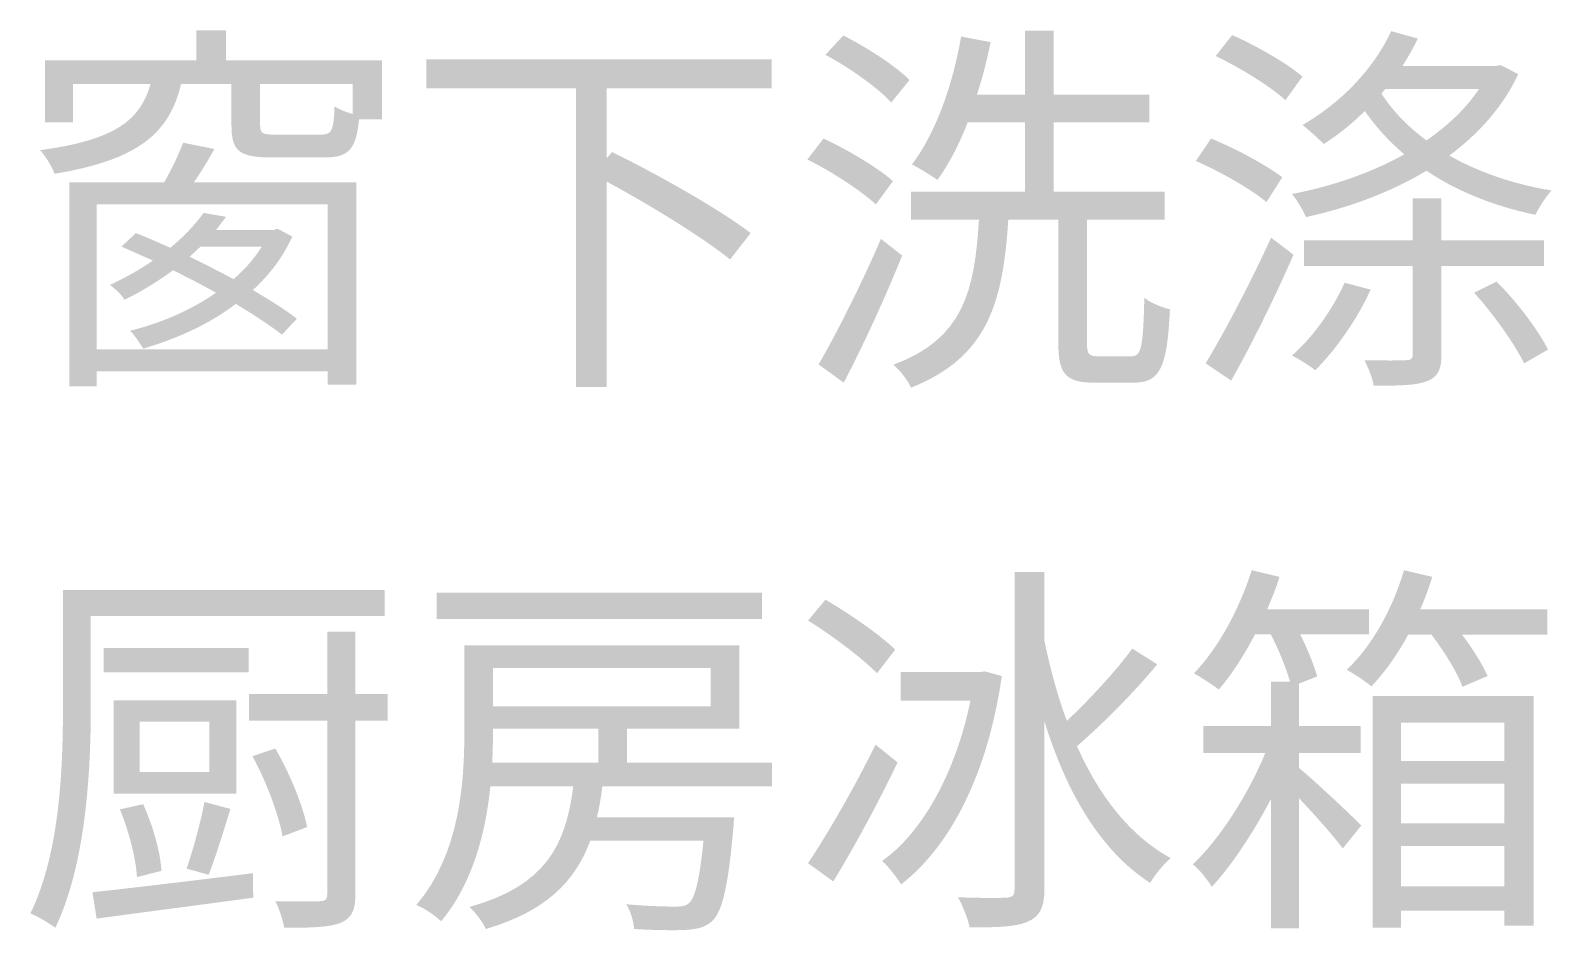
# Model space of a CAD drawing. Header units: millimetres. Extents: x -4600 to 229000, y -4300 to 19460.
# Drawn here: x 58592 to 59716, y 11370 to 12036 of the extents above; entities that cross this region are included whole.
import ezdxf

# ---------------------------------------------------------------- set-up
doc = ezdxf.new("R2010")
doc.units = ezdxf.units.MM
doc.header["$LTSCALE"] = 100
doc.layers.add('A-NOTE', color=7, linetype='Continuous', lineweight=18)

# ---------------------------------------------------------------- blocks, each defined once
blk = doc.blocks.new('A02_SHEET')
at = {"layer": 'A-NOTE'}
h = blk.add_hatch(color=256, dxfattribs=at)
edge = h.paths.add_edge_path()
edge.add_line((18602.5, 12013.9), (18602.5, 11968))
edge.add_line((18602.5, 11968), (18623.2, 11968))
edge.add_line((18623.2, 11968), (18623.2, 11996.4))
edge.add_line((18623.2, 11996.4), (18680.5, 11996.4))
edge.add_spline(control_points=[(18680.5, 11996.4), (18673, 11969.8), (18654.7, 11954.9), (18598.8, 11947.4)], knot_values=[0, 0, 0, 0, 1, 1, 1, 1], degree=3, periodic=0)
edge.add_spline(control_points=[(18598.8, 11947.4), (18602.5, 11943.4), (18607.7, 11935.1), (18609.4, 11929.9)], knot_values=[0, 0, 0, 0, 1, 1, 1, 1], degree=3, periodic=0)
edge.add_spline(control_points=[(18609.4, 11929.9), (18672.1, 11940.3), (18694.5, 11960.3), (18703.1, 11996.4)], knot_values=[0, 0, 0, 0, 1, 1, 1, 1], degree=3, periodic=0)
edge.add_line((18703.1, 11996.4), (18740.3, 11996.4))
edge.add_line((18740.3, 11996.4), (18740.3, 11965.8))
edge.add_spline(control_points=[(18740.3, 11965.8), (18740.3, 11946.6), (18746.1, 11942), (18770.4, 11942), (18775.3, 11942), (18803.9, 11942), (18809.1, 11942), (18826.6, 11942), (18832.6, 11947.7), (18834.6, 11970.3)], knot_values=[0, 0, 0, 0, 1, 1, 1, 2, 2, 2, 3, 3, 3, 3], degree=3, periodic=0)
edge.add_line((18834.6, 11970.3), (18851.5, 11970.3))
edge.add_line((18851.5, 11970.3), (18851.5, 12013.9))
edge.add_line((18851.5, 12013.9), (18736.3, 12013.9))
edge.add_line((18736.3, 12013.9), (18736.3, 12035.9))
edge.add_line((18736.3, 12035.9), (18714.3, 12035.9))
edge.add_line((18714.3, 12035.9), (18714.3, 12013.9))
edge.add_line((18714.3, 12013.9), (18602.5, 12013.9))
edge = h.paths.add_edge_path(flags=0)
edge.add_spline(control_points=[(18830, 11974.1), (18825.1, 11975.5), (18820, 11977.5), (18816.5, 11979.8)], knot_values=[0, 0, 0, 0, 1, 1, 1, 1], degree=3, periodic=0)
edge.add_spline(control_points=[(18816.5, 11979.8), (18816, 11961.5), (18814.2, 11958.9), (18806.5, 11958.9), (18800.5, 11958.9), (18777.6, 11958.9), (18773, 11958.9), (18763.2, 11958.9), (18761.5, 11959.7), (18761.5, 11965.8)], knot_values=[0, 0, 0, 0, 1, 1, 1, 2, 2, 2, 3, 3, 3, 3], degree=3, periodic=0)
edge.add_line((18761.5, 11965.8), (18761.5, 11996.4))
edge.add_line((18761.5, 11996.4), (18830, 11996.4))
edge.add_line((18830, 11996.4), (18830, 11974.1))
h = blk.add_hatch(color=256, dxfattribs=at)
edge = h.paths.add_edge_path()
edge.add_spline(control_points=[(19279.8, 12031.4), (19273.5, 11995), (19260.9, 11959.7), (19243.4, 11936.8)], knot_values=[0, 0, 0, 0, 1, 1, 1, 1], degree=3, periodic=0)
edge.add_spline(control_points=[(19243.4, 11936.8), (19248.9, 11934.2), (19258.3, 11928.2), (19262.3, 11925.4)], knot_values=[0, 0, 0, 0, 1, 1, 1, 1], degree=3, periodic=0)
edge.add_spline(control_points=[(19262.3, 11925.4), (19270.6, 11936.8), (19278.4, 11951.7), (19284.7, 11968)], knot_values=[0, 0, 0, 0, 1, 1, 1, 1], degree=3, periodic=0)
edge.add_line((19284.7, 11968), (19327.1, 11968))
edge.add_line((19327.1, 11968), (19327.1, 11916.8))
edge.add_line((19327.1, 11916.8), (19242.8, 11916.8))
edge.add_line((19242.8, 11916.8), (19242.8, 11896.1))
edge.add_line((19242.8, 11896.1), (19293, 11896.1))
edge.add_spline(control_points=[(19293, 11896.1), (19289.8, 11842.6), (19281.2, 11807.9), (19229.7, 11788.7)], knot_values=[0, 0, 0, 0, 1, 1, 1, 1], degree=3, periodic=0)
edge.add_spline(control_points=[(19229.7, 11788.7), (19234.5, 11785), (19240.5, 11777), (19242.8, 11771.8)], knot_values=[0, 0, 0, 0, 1, 1, 1, 1], degree=3, periodic=0)
edge.add_spline(control_points=[(19242.8, 11771.8), (19299.6, 11794.4), (19310.7, 11834.5), (19314.7, 11896.1)], knot_values=[0, 0, 0, 0, 1, 1, 1, 1], degree=3, periodic=0)
edge.add_line((19314.7, 11896.1), (19351.7, 11896.1))
edge.add_line((19351.7, 11896.1), (19351.7, 11804.5))
edge.add_spline(control_points=[(19351.7, 11804.5), (19351.7, 11782.1), (19357.1, 11775.5), (19378.3, 11775.5), (19382.6, 11775.5), (19403, 11775.5), (19407.6, 11775.5), (19427.1, 11775.5), (19432.2, 11787), (19434.2, 11829.7)], knot_values=[0, 0, 0, 0, 1, 1, 1, 2, 2, 2, 3, 3, 3, 3], degree=3, periodic=0)
edge.add_spline(control_points=[(19434.2, 11829.7), (19428.5, 11831.1), (19419.6, 11834.5), (19415.3, 11838.3)], knot_values=[0, 0, 0, 0, 1, 1, 1, 1], degree=3, periodic=0)
edge.add_spline(control_points=[(19415.3, 11838.3), (19414.4, 11801), (19413, 11795), (19405.6, 11795), (19401.3, 11795), (19384.9, 11795), (19381.5, 11795), (19374.1, 11795), (19372.9, 11796.7), (19372.9, 11804.5)], knot_values=[0, 0, 0, 0, 1, 1, 1, 2, 2, 2, 3, 3, 3, 3], degree=3, periodic=0)
edge.add_line((19372.9, 11804.5), (19372.9, 11896.1))
edge.add_line((19372.9, 11896.1), (19430.2, 11896.1))
edge.add_line((19430.2, 11896.1), (19430.2, 11916.8))
edge.add_line((19430.2, 11916.8), (19348.3, 11916.8))
edge.add_line((19348.3, 11916.8), (19348.3, 11968))
edge.add_line((19348.3, 11968), (19419, 11968))
edge.add_line((19419, 11968), (19419, 11988.4))
edge.add_line((19419, 11988.4), (19348.3, 11988.4))
edge.add_line((19348.3, 11988.4), (19348.3, 12035.7))
edge.add_line((19348.3, 12035.7), (19327.1, 12035.7))
edge.add_line((19327.1, 12035.7), (19327.1, 11988.4))
edge.add_line((19327.1, 11988.4), (19291.5, 11988.4))
edge.add_spline(control_points=[(19291.5, 11988.4), (19295.6, 12001), (19299, 12014.2), (19301.6, 12027.3)], knot_values=[0, 0, 0, 0, 1, 1, 1, 1], degree=3, periodic=0)
edge.add_line((19301.6, 12027.3), (19279.8, 12031.4))
h = blk.add_hatch(color=256, dxfattribs=at)
edge = h.paths.add_edge_path()
edge.add_spline(control_points=[(19597.8, 12035.4), (19584.6, 12006.7), (19559.7, 11981.8), (19532.2, 11966)], knot_values=[0, 0, 0, 0, 1, 1, 1, 1], degree=3, periodic=0)
edge.add_spline(control_points=[(19532.2, 11966), (19536.8, 11962.6), (19544.5, 11955.4), (19548, 11952)], knot_values=[0, 0, 0, 0, 1, 1, 1, 1], degree=3, periodic=0)
edge.add_spline(control_points=[(19548, 11952), (19558.3, 11958.6), (19568.9, 11966.9), (19578.3, 11976.4)], knot_values=[0, 0, 0, 0, 1, 1, 1, 1], degree=3, periodic=0)
edge.add_spline(control_points=[(19578.3, 11976.4), (19585.8, 11965.5), (19595.5, 11954.6), (19607.5, 11944.3)], knot_values=[0, 0, 0, 0, 1, 1, 1, 1], degree=3, periodic=0)
edge.add_spline(control_points=[(19607.5, 11944.3), (19582.3, 11930.2), (19553.1, 11920.5), (19524.5, 11915)], knot_values=[0, 0, 0, 0, 1, 1, 1, 1], degree=3, periodic=0)
edge.add_spline(control_points=[(19524.5, 11915), (19528.2, 11910.5), (19532.8, 11902.7), (19534.8, 11897.9)], knot_values=[0, 0, 0, 0, 1, 1, 1, 1], degree=3, periodic=0)
edge.add_spline(control_points=[(19534.8, 11897.9), (19565.7, 11904.7), (19596.9, 11915.9), (19623.9, 11932.2)], knot_values=[0, 0, 0, 0, 1, 1, 1, 1], degree=3, periodic=0)
edge.add_spline(control_points=[(19623.9, 11932.2), (19645.1, 11917.9), (19672, 11906.4), (19704.4, 11899.6)], knot_values=[0, 0, 0, 0, 1, 1, 1, 1], degree=3, periodic=0)
edge.add_spline(control_points=[(19704.4, 11899.6), (19707, 11905), (19712.4, 11913.3), (19716.4, 11917.6)], knot_values=[0, 0, 0, 0, 1, 1, 1, 1], degree=3, periodic=0)
edge.add_spline(control_points=[(19716.4, 11917.6), (19686.6, 11922.5), (19661.1, 11931.9), (19640.8, 11943.4)], knot_values=[0, 0, 0, 0, 1, 1, 1, 1], degree=3, periodic=0)
edge.add_spline(control_points=[(19640.8, 11943.4), (19662.3, 11959.4), (19680.3, 11979.2), (19691.8, 12003.6)], knot_values=[0, 0, 0, 0, 1, 1, 1, 1], degree=3, periodic=0)
edge.add_line((19691.8, 12003.6), (19678.6, 12010.4))
edge.add_line((19678.6, 12010.4), (19675.2, 12009.6))
edge.add_line((19675.2, 12009.6), (19606.1, 12009.6))
edge.add_spline(control_points=[(19606.1, 12009.6), (19610.4, 12016.2), (19614.1, 12023), (19617.6, 12029.9)], knot_values=[0, 0, 0, 0, 1, 1, 1, 1], degree=3, periodic=0)
edge.add_line((19617.6, 12029.9), (19597.8, 12035.4))
edge = h.paths.add_edge_path(flags=0)
edge.add_line((19593.5, 11992.7), (19662.8, 11992.7))
edge.add_spline(control_points=[(19662.8, 11992.7), (19653.1, 11978.1), (19639.6, 11965.5), (19623.9, 11954.6)], knot_values=[0, 0, 0, 0, 1, 1, 1, 1], degree=3, periodic=0)
edge.add_spline(control_points=[(19623.9, 11954.6), (19609.5, 11965.2), (19598.4, 11977.2), (19590.6, 11989.2)], knot_values=[0, 0, 0, 0, 1, 1, 1, 1], degree=3, periodic=0)
edge.add_line((19590.6, 11989.2), (19593.5, 11992.7))
h = blk.add_hatch(color=256, dxfattribs=at)
edge = h.paths.add_edge_path()
edge.add_spline(control_points=[(19179.5, 12017.9), (19197.3, 12008.4), (19218.2, 11993.5), (19228.2, 11982.7)], knot_values=[0, 0, 0, 0, 1, 1, 1, 1], degree=3, periodic=0)
edge.add_line((19228.2, 11982.7), (19241.7, 11999.3))
edge.add_spline(control_points=[(19241.7, 11999.3), (19231.4, 12009.6), (19209.9, 12023.6), (19192.7, 12032.2)], knot_values=[0, 0, 0, 0, 1, 1, 1, 1], degree=3, periodic=0)
edge.add_line((19192.7, 12032.2), (19179.5, 12017.9))
h = blk.add_hatch(color=256, dxfattribs=at)
edge = h.paths.add_edge_path()
edge.add_spline(control_points=[(19468, 12017), (19486.1, 12008.4), (19508.7, 11994.4), (19519.6, 11984.4)], knot_values=[0, 0, 0, 0, 1, 1, 1, 1], degree=3, periodic=0)
edge.add_line((19519.6, 11984.4), (19532.2, 12001.8))
edge.add_spline(control_points=[(19532.2, 12001.8), (19521, 12011.6), (19497.8, 12024.8), (19480.3, 12032.5)], knot_values=[0, 0, 0, 0, 1, 1, 1, 1], degree=3, periodic=0)
edge.add_line((19480.3, 12032.5), (19468, 12017))
h = blk.add_hatch(color=256, dxfattribs=at)
edge = h.paths.add_edge_path()
edge.add_line((18884.4, 12014.5), (18884.4, 11993))
edge.add_line((18884.4, 11993), (18995, 11993))
edge.add_line((18995, 11993), (18995, 11772.4))
edge.add_line((18995, 11772.4), (19017.7, 11772.4))
edge.add_line((19017.7, 11772.4), (19017.7, 11924.2))
edge.add_spline(control_points=[(19017.7, 11924.2), (19050.6, 11906.4), (19089, 11882.7), (19109, 11866.6)], knot_values=[0, 0, 0, 0, 1, 1, 1, 1], degree=3, periodic=0)
edge.add_line((19109, 11866.6), (19124.2, 11886.1))
edge.add_spline(control_points=[(19124.2, 11886.1), (19101.3, 11903.6), (19055.8, 11929.4), (19021.7, 11946)], knot_values=[0, 0, 0, 0, 1, 1, 1, 1], degree=3, periodic=0)
edge.add_line((19021.7, 11946), (19017.7, 11941.4))
edge.add_line((19017.7, 11941.4), (19017.7, 11993))
edge.add_line((19017.7, 11993), (19139.7, 11993))
edge.add_line((19139.7, 11993), (19139.7, 12014.5))
edge.add_line((19139.7, 12014.5), (18884.4, 12014.5))
h = blk.add_hatch(color=256, dxfattribs=at)
edge = h.paths.add_edge_path()
edge.add_spline(control_points=[(18704.5, 11952.9), (18701.4, 11944.5), (18695.9, 11932.8), (18690.5, 11923.6)], knot_values=[0, 0, 0, 0, 1, 1, 1, 1], degree=3, periodic=0)
edge.add_line((18690.5, 11923.6), (18620.3, 11923.6))
edge.add_line((18620.3, 11923.6), (18620.3, 11772.7))
edge.add_line((18620.3, 11772.7), (18640.6, 11772.7))
edge.add_line((18640.6, 11772.7), (18640.6, 11783.8))
edge.add_line((18640.6, 11783.8), (18811.4, 11783.8))
edge.add_line((18811.4, 11783.8), (18811.4, 11774.1))
edge.add_line((18811.4, 11774.1), (18832.6, 11774.1))
edge.add_line((18832.6, 11774.1), (18832.6, 11923.6))
edge.add_line((18832.6, 11923.6), (18712.5, 11923.6))
edge.add_spline(control_points=[(18712.5, 11923.6), (18717.7, 11931.1), (18722.9, 11939.7), (18727.7, 11948.3)], knot_values=[0, 0, 0, 0, 1, 1, 1, 1], degree=3, periodic=0)
edge.add_line((18727.7, 11948.3), (18704.5, 11952.9))
h.paths.add_polyline_path([(18640.6, 11800.2), (18640.6, 11907.3), (18811.4, 11907.3), (18811.4, 11800.2), (18640.6, 11800.2)], flags=0)
edge = h.paths.add_edge_path(flags=0)
edge.add_line((18659, 11876.1), (18682.2, 11865.8))
edge.add_spline(control_points=[(18682.2, 11865.8), (18672.7, 11859.2), (18662.1, 11853.2), (18650.4, 11847.7)], knot_values=[0, 0, 0, 0, 1, 1, 1, 1], degree=3, periodic=0)
edge.add_spline(control_points=[(18650.4, 11847.7), (18653.8, 11845.4), (18659, 11840.6), (18661.3, 11836.8)], knot_values=[0, 0, 0, 0, 1, 1, 1, 1], degree=3, periodic=0)
edge.add_spline(control_points=[(18661.3, 11836.8), (18674.7, 11843.4), (18686.5, 11850.9), (18697.1, 11858.6)], knot_values=[0, 0, 0, 0, 1, 1, 1, 1], degree=3, periodic=0)
edge.add_spline(control_points=[(18697.1, 11858.6), (18708, 11853.2), (18718.6, 11847.7), (18728.9, 11842)], knot_values=[0, 0, 0, 0, 1, 1, 1, 1], degree=3, periodic=0)
edge.add_spline(control_points=[(18728.9, 11842), (18710, 11828.8), (18687, 11819.1), (18665.3, 11813.9)], knot_values=[0, 0, 0, 0, 1, 1, 1, 1], degree=3, periodic=0)
edge.add_spline(control_points=[(18665.3, 11813.9), (18668.7, 11810.5), (18672.7, 11804.5), (18675, 11800.7)], knot_values=[0, 0, 0, 0, 1, 1, 1, 1], degree=3, periodic=0)
edge.add_spline(control_points=[(18675, 11800.7), (18698.8, 11807.6), (18723.1, 11818.2), (18743.5, 11833.7)], knot_values=[0, 0, 0, 0, 1, 1, 1, 1], degree=3, periodic=0)
edge.add_spline(control_points=[(18743.5, 11833.7), (18756.9, 11825.7), (18768.7, 11817.9), (18777.6, 11811)], knot_values=[0, 0, 0, 0, 1, 1, 1, 1], degree=3, periodic=0)
edge.add_line((18777.6, 11811), (18788.7, 11822.8))
edge.add_spline(control_points=[(18788.7, 11822.8), (18780.2, 11829.4), (18768.7, 11836.5), (18756.1, 11844)], knot_values=[0, 0, 0, 0, 1, 1, 1, 1], degree=3, periodic=0)
edge.add_spline(control_points=[(18756.1, 11844), (18768.4, 11855.2), (18778.4, 11868.3), (18785.3, 11883.5)], knot_values=[0, 0, 0, 0, 1, 1, 1, 1], degree=3, periodic=0)
edge.add_line((18785.3, 11883.5), (18774.4, 11889.3))
edge.add_line((18774.4, 11889.3), (18771.3, 11888.4))
edge.add_line((18771.3, 11888.4), (18728.9, 11888.4))
edge.add_line((18728.9, 11888.4), (18736.3, 11898.1))
edge.add_line((18736.3, 11898.1), (18719.7, 11901))
edge.add_spline(control_points=[(18719.7, 11901), (18713.7, 11892.7), (18705.4, 11883.8), (18695.1, 11875.2)], knot_values=[0, 0, 0, 0, 1, 1, 1, 1], degree=3, periodic=0)
edge.add_spline(control_points=[(18695.1, 11875.2), (18686.2, 11879.2), (18677.6, 11883), (18669.6, 11886.1)], knot_values=[0, 0, 0, 0, 1, 1, 1, 1], degree=3, periodic=0)
edge.add_line((18669.6, 11886.1), (18659, 11876.1))
edge = h.paths.add_edge_path(flags=0)
edge.add_spline(control_points=[(18762.7, 11876.1), (18757.2, 11867.2), (18750.1, 11859.2), (18741.8, 11852)], knot_values=[0, 0, 0, 0, 1, 1, 1, 1], degree=3, periodic=0)
edge.add_spline(control_points=[(18741.8, 11852), (18731.4, 11857.7), (18720.3, 11863.2), (18709.4, 11868.6)], knot_values=[0, 0, 0, 0, 1, 1, 1, 1], degree=3, periodic=0)
edge.add_line((18709.4, 11868.6), (18717.4, 11876.1))
edge.add_line((18717.4, 11876.1), (18762.7, 11876.1))
h = blk.add_hatch(color=256, dxfattribs=at)
edge = h.paths.add_edge_path()
edge.add_spline(control_points=[(19166.1, 11940.5), (19184.1, 11931.7), (19205.9, 11917.3), (19216.8, 11907.3)], knot_values=[0, 0, 0, 0, 1, 1, 1, 1], degree=3, periodic=0)
edge.add_line((19216.8, 11907.3), (19229.4, 11924.5))
edge.add_spline(control_points=[(19229.4, 11924.5), (19218.2, 11934.5), (19195.9, 11947.7), (19178.1, 11956)], knot_values=[0, 0, 0, 0, 1, 1, 1, 1], degree=3, periodic=0)
edge.add_line((19178.1, 11956), (19166.1, 11940.5))
h = blk.add_hatch(color=256, dxfattribs=at)
edge = h.paths.add_edge_path()
edge.add_spline(control_points=[(19453.4, 11939.4), (19471.7, 11931.4), (19494.4, 11918.5), (19505.6, 11909)], knot_values=[0, 0, 0, 0, 1, 1, 1, 1], degree=3, periodic=0)
edge.add_line((19505.6, 11909), (19517.3, 11927.4))
edge.add_spline(control_points=[(19517.3, 11927.4), (19505.6, 11936.2), (19482.6, 11948.8), (19464.6, 11956)], knot_values=[0, 0, 0, 0, 1, 1, 1, 1], degree=3, periodic=0)
edge.add_line((19464.6, 11956), (19453.4, 11939.4))
h = blk.add_hatch(color=256, dxfattribs=at)
edge = h.paths.add_edge_path()
edge.add_line((19613.8, 11911.9), (19613.8, 11880.7))
edge.add_line((19613.8, 11880.7), (19533.3, 11880.7))
edge.add_line((19533.3, 11880.7), (19533.3, 11861.8))
edge.add_line((19533.3, 11861.8), (19613.8, 11861.8))
edge.add_line((19613.8, 11861.8), (19613.8, 11796.7))
edge.add_spline(control_points=[(19613.8, 11796.7), (19613.8, 11793.3), (19612.7, 11792.1), (19608.7, 11792.1)], knot_values=[0, 0, 0, 0, 1, 1, 1, 1], degree=3, periodic=0)
edge.add_spline(control_points=[(19608.7, 11792.1), (19605, 11791.8), (19592.1, 11791.8), (19578, 11792.1)], knot_values=[0, 0, 0, 0, 1, 1, 1, 1], degree=3, periodic=0)
edge.add_spline(control_points=[(19578, 11792.1), (19580.6, 11787), (19584.1, 11779), (19584.9, 11773.2)], knot_values=[0, 0, 0, 0, 1, 1, 1, 1], degree=3, periodic=0)
edge.add_spline(control_points=[(19584.9, 11773.2), (19604.4, 11773.2), (19616.7, 11773.5), (19624.7, 11776.7)], knot_values=[0, 0, 0, 0, 1, 1, 1, 1], degree=3, periodic=0)
edge.add_spline(control_points=[(19624.7, 11776.7), (19632.8, 11780.1), (19635, 11785.8), (19635, 11796.7)], knot_values=[0, 0, 0, 0, 1, 1, 1, 1], degree=3, periodic=0)
edge.add_line((19635, 11796.7), (19635, 11861.8))
edge.add_line((19635, 11861.8), (19710.7, 11861.8))
edge.add_line((19710.7, 11861.8), (19710.7, 11880.7))
edge.add_line((19710.7, 11880.7), (19635, 11880.7))
edge.add_line((19635, 11880.7), (19635, 11911.9))
edge.add_line((19635, 11911.9), (19613.8, 11911.9))
edge = h.paths.add_edge_path(flags=0)
edge.add_spline(control_points=[(19563.4, 11849.4), (19554.5, 11829.7), (19540.2, 11809.3), (19524.5, 11795.6)], knot_values=[0, 0, 0, 0, 1, 1, 1, 1], degree=3, periodic=0)
edge.add_spline(control_points=[(19524.5, 11795.6), (19529.3, 11793), (19537.9, 11787.8), (19541.7, 11784.7)], knot_values=[0, 0, 0, 0, 1, 1, 1, 1], degree=3, periodic=0)
edge.add_spline(control_points=[(19541.7, 11784.7), (19556.5, 11799.6), (19572.6, 11821.9), (19582.6, 11844.3)], knot_values=[0, 0, 0, 0, 1, 1, 1, 1], degree=3, periodic=0)
edge.add_line((19582.6, 11844.3), (19563.4, 11849.4))
edge = h.paths.add_edge_path(flags=0)
edge.add_spline(control_points=[(19659.1, 11842), (19673.4, 11826.2), (19688.9, 11804.5), (19696.1, 11789.8)], knot_values=[0, 0, 0, 0, 1, 1, 1, 1], degree=3, periodic=0)
edge.add_line((19696.1, 11789.8), (19713.8, 11799.9))
edge.add_spline(control_points=[(19713.8, 11799.9), (19706.7, 11814.2), (19690.9, 11835.1), (19675.7, 11850.3)], knot_values=[0, 0, 0, 0, 1, 1, 1, 1], degree=3, periodic=0)
edge.add_line((19675.7, 11850.3), (19659.1, 11842))
h = blk.add_hatch(color=256, dxfattribs=at)
edge = h.paths.add_edge_path()
edge.add_line((19174.4, 11789), (19193, 11775.5))
edge.add_spline(control_points=[(19193, 11775.5), (19207.3, 11802.7), (19223.9, 11838.8), (19236.2, 11869.5)], knot_values=[0, 0, 0, 0, 1, 1, 1, 1], degree=3, periodic=0)
edge.add_line((19236.2, 11869.5), (19220.5, 11881.8))
edge.add_spline(control_points=[(19220.5, 11881.8), (19206.5, 11849.1), (19187.5, 11811.3), (19174.4, 11789)], knot_values=[0, 0, 0, 0, 1, 1, 1, 1], degree=3, periodic=0)
h = blk.add_hatch(color=256, dxfattribs=at)
edge = h.paths.add_edge_path()
edge.add_line((19460.6, 11789.8), (19479.5, 11777))
edge.add_spline(control_points=[(19479.5, 11777), (19494.4, 11803.3), (19512.4, 11839.7), (19525.6, 11870.1)], knot_values=[0, 0, 0, 0, 1, 1, 1, 1], degree=3, periodic=0)
edge.add_line((19525.6, 11870.1), (19509, 11882.7))
edge.add_spline(control_points=[(19509, 11882.7), (19494.1, 11850), (19474.3, 11812.2), (19460.6, 11789.8)], knot_values=[0, 0, 0, 0, 1, 1, 1, 1], degree=3, periodic=0)
h = blk.add_hatch(color=256, dxfattribs=at)
edge = h.paths.add_edge_path()
edge.add_spline(control_points=[(19406.4, 11578.9), (19394.1, 11562), (19374.9, 11541.4), (19358, 11525.4)], knot_values=[0, 0, 0, 0, 1, 1, 1, 1], degree=3, periodic=0)
edge.add_spline(control_points=[(19358, 11525.4), (19351.1, 11544), (19345.7, 11564), (19341.4, 11584.7)], knot_values=[0, 0, 0, 0, 1, 1, 1, 1], degree=3, periodic=0)
edge.add_line((19341.4, 11584.7), (19341.4, 11635.4))
edge.add_line((19341.4, 11635.4), (19319.3, 11635.4))
edge.add_line((19319.3, 11635.4), (19319.3, 11401))
edge.add_spline(control_points=[(19319.3, 11401), (19319.3, 11396.1), (19317.6, 11395), (19313.3, 11394.7), (19308.7, 11394.4), (19293.8, 11394.4), (19277.5, 11395)], knot_values=[0, 0, 0, 0, 1, 1, 1, 2, 2, 2, 2], degree=3, periodic=0)
edge.add_spline(control_points=[(19277.5, 11395), (19280.9, 11389), (19285, 11378.7), (19286.1, 11372.7)], knot_values=[0, 0, 0, 0, 1, 1, 1, 1], degree=3, periodic=0)
edge.add_spline(control_points=[(19286.1, 11372.7), (19307.3, 11372.7), (19321.3, 11373.2), (19329.6, 11377.2)], knot_values=[0, 0, 0, 0, 1, 1, 1, 1], degree=3, periodic=0)
edge.add_spline(control_points=[(19329.6, 11377.2), (19338, 11381), (19341.4, 11387.6), (19341.4, 11401)], knot_values=[0, 0, 0, 0, 1, 1, 1, 1], degree=3, periodic=0)
edge.add_line((19341.4, 11401), (19341.4, 11525.1))
edge.add_spline(control_points=[(19341.4, 11525.1), (19357.7, 11472.6), (19382.4, 11429.7), (19419.6, 11405.6)], knot_values=[0, 0, 0, 0, 1, 1, 1, 1], degree=3, periodic=0)
edge.add_spline(control_points=[(19419.6, 11405.6), (19423, 11411.6), (19429.9, 11419.9), (19434.8, 11423.9)], knot_values=[0, 0, 0, 0, 1, 1, 1, 1], degree=3, periodic=0)
edge.add_spline(control_points=[(19434.8, 11423.9), (19404.4, 11440.6), (19381.8, 11470.1), (19365.5, 11506.7)], knot_values=[0, 0, 0, 0, 1, 1, 1, 1], degree=3, periodic=0)
edge.add_spline(control_points=[(19365.5, 11506.7), (19384.4, 11523.1), (19407.6, 11546.3), (19424.8, 11567.2)], knot_values=[0, 0, 0, 0, 1, 1, 1, 1], degree=3, periodic=0)
edge.add_line((19424.8, 11567.2), (19406.4, 11578.9))
h = blk.add_hatch(color=256, dxfattribs=at)
edge = h.paths.add_edge_path()
edge.add_spline(control_points=[(19494.7, 11636.8), (19485.5, 11607.9), (19470, 11579.2), (19452, 11560.6)], knot_values=[0, 0, 0, 0, 1, 1, 1, 1], degree=3, periodic=0)
edge.add_spline(control_points=[(19452, 11560.6), (19457.1, 11557.7), (19466.3, 11551.7), (19470.3, 11548.6)], knot_values=[0, 0, 0, 0, 1, 1, 1, 1], degree=3, periodic=0)
edge.add_spline(control_points=[(19470.3, 11548.6), (19479.8, 11559.4), (19488.9, 11573.8), (19497.2, 11589.5)], knot_values=[0, 0, 0, 0, 1, 1, 1, 1], degree=3, periodic=0)
edge.add_line((19497.2, 11589.5), (19508.7, 11589.5))
edge.add_spline(control_points=[(19508.7, 11589.5), (19514.7, 11578.1), (19520.2, 11564.3), (19523, 11554.3)], knot_values=[0, 0, 0, 0, 1, 1, 1, 1], degree=3, periodic=0)
edge.add_line((19523, 11554.3), (19509, 11554.3))
edge.add_line((19509, 11554.3), (19509, 11521.6))
edge.add_line((19509, 11521.6), (19458.9, 11521.6))
edge.add_line((19458.9, 11521.6), (19458.9, 11501.6))
edge.add_line((19458.9, 11501.6), (19504.7, 11501.6))
edge.add_spline(control_points=[(19504.7, 11501.6), (19492.1, 11470.9), (19470.6, 11437.4), (19451.1, 11419.4)], knot_values=[0, 0, 0, 0, 1, 1, 1, 1], degree=3, periodic=0)
edge.add_spline(control_points=[(19451.1, 11419.4), (19456.3, 11415.3), (19462, 11407.9), (19465.2, 11402.7)], knot_values=[0, 0, 0, 0, 1, 1, 1, 1], degree=3, periodic=0)
edge.add_spline(control_points=[(19465.2, 11402.7), (19480.1, 11418.8), (19496.1, 11443.1), (19509, 11467.8)], knot_values=[0, 0, 0, 0, 1, 1, 1, 1], degree=3, periodic=0)
edge.add_line((19509, 11467.8), (19509, 11372.1))
edge.add_line((19509, 11372.1), (19529.6, 11372.1))
edge.add_line((19529.6, 11372.1), (19529.6, 11468.3))
edge.add_spline(control_points=[(19529.6, 11468.3), (19541.7, 11455.5), (19555.7, 11439.7), (19562, 11431.1)], knot_values=[0, 0, 0, 0, 1, 1, 1, 1], degree=3, periodic=0)
edge.add_line((19562, 11431.1), (19575.7, 11448))
edge.add_spline(control_points=[(19575.7, 11448), (19568.9, 11455.2), (19541.4, 11480.9), (19529.6, 11490.7)], knot_values=[0, 0, 0, 0, 1, 1, 1, 1], degree=3, periodic=0)
edge.add_line((19529.6, 11490.7), (19529.6, 11501.6))
edge.add_line((19529.6, 11501.6), (19575.2, 11501.6))
edge.add_line((19575.2, 11501.6), (19575.2, 11521.6))
edge.add_line((19575.2, 11521.6), (19529.6, 11521.6))
edge.add_line((19529.6, 11521.6), (19529.6, 11552.9))
edge.add_line((19529.6, 11552.9), (19543.1, 11558.3))
edge.add_spline(control_points=[(19543.1, 11558.3), (19540.8, 11566.6), (19535.9, 11578.6), (19530.5, 11589.5)], knot_values=[0, 0, 0, 0, 1, 1, 1, 1], degree=3, periodic=0)
edge.add_line((19530.5, 11589.5), (19581.5, 11589.5))
edge.add_line((19581.5, 11589.5), (19581.5, 11607.9))
edge.add_line((19581.5, 11607.9), (19506.1, 11607.9))
edge.add_spline(control_points=[(19506.1, 11607.9), (19509.6, 11615.9), (19512.7, 11623.9), (19515.3, 11631.9)], knot_values=[0, 0, 0, 0, 1, 1, 1, 1], degree=3, periodic=0)
edge.add_line((19515.3, 11631.9), (19494.7, 11636.8))
h = blk.add_hatch(color=256, dxfattribs=at)
edge = h.paths.add_edge_path()
edge.add_spline(control_points=[(19607.3, 11636.8), (19598.9, 11608.4), (19583.8, 11580.9), (19564.9, 11563.2)], knot_values=[0, 0, 0, 0, 1, 1, 1, 1], degree=3, periodic=0)
edge.add_spline(control_points=[(19564.9, 11563.2), (19570.3, 11560.3), (19579.2, 11554.3), (19583.2, 11550.9)], knot_values=[0, 0, 0, 0, 1, 1, 1, 1], degree=3, periodic=0)
edge.add_spline(control_points=[(19583.2, 11550.9), (19592.9, 11561.2), (19602.4, 11574.3), (19610.4, 11589.2)], knot_values=[0, 0, 0, 0, 1, 1, 1, 1], degree=3, periodic=0)
edge.add_line((19610.4, 11589.2), (19627.6, 11589.2))
edge.add_spline(control_points=[(19627.6, 11589.2), (19637.1, 11576.6), (19646.8, 11561.2), (19650.5, 11550.6)], knot_values=[0, 0, 0, 0, 1, 1, 1, 1], degree=3, periodic=0)
edge.add_line((19650.5, 11550.6), (19669.1, 11558.6))
edge.add_spline(control_points=[(19669.1, 11558.6), (19665.4, 11566.9), (19658.3, 11578.6), (19650.2, 11589.2)], knot_values=[0, 0, 0, 0, 1, 1, 1, 1], degree=3, periodic=0)
edge.add_line((19650.2, 11589.2), (19713.3, 11589.2))
edge.add_line((19713.3, 11589.2), (19713.3, 11607.9))
edge.add_line((19713.3, 11607.9), (19619.3, 11607.9))
edge.add_spline(control_points=[(19619.3, 11607.9), (19622.7, 11615.6), (19625.6, 11623.6), (19628.2, 11631.9)], knot_values=[0, 0, 0, 0, 1, 1, 1, 1], degree=3, periodic=0)
edge.add_line((19628.2, 11631.9), (19607.3, 11636.8))
h = blk.add_hatch(color=256, dxfattribs=at)
edge = h.paths.add_edge_path()
edge.add_line((18615.7, 11622.2), (18615.7, 11537.1))
edge.add_spline(control_points=[(18615.7, 11537.1), (18615.7, 11491.8), (18613.7, 11428.2), (18591.6, 11383)], knot_values=[0, 0, 0, 0, 1, 1, 1, 1], degree=3, periodic=0)
edge.add_spline(control_points=[(18591.6, 11383), (18596.8, 11381), (18606.2, 11375.5), (18610, 11372.4)], knot_values=[0, 0, 0, 0, 1, 1, 1, 1], degree=3, periodic=0)
edge.add_spline(control_points=[(18610, 11372.4), (18632.9, 11419.6), (18636.3, 11489.5), (18636.3, 11537.1)], knot_values=[0, 0, 0, 0, 1, 1, 1, 1], degree=3, periodic=0)
edge.add_line((18636.3, 11537.1), (18636.3, 11603))
edge.add_line((18636.3, 11603), (18853.5, 11603))
edge.add_line((18853.5, 11603), (18853.5, 11622.2))
edge.add_line((18853.5, 11622.2), (18615.7, 11622.2))
edge = h.paths.add_edge_path(flags=0)
edge.add_line((18811.1, 11591.5), (18811.1, 11545.4))
edge.add_line((18811.1, 11545.4), (18753.2, 11545.4))
edge.add_line((18753.2, 11545.4), (18753.2, 11525.6))
edge.add_line((18753.2, 11525.6), (18811.1, 11525.6))
edge.add_line((18811.1, 11525.6), (18811.1, 11397.6))
edge.add_spline(control_points=[(18811.1, 11397.6), (18811.1, 11393.6), (18809.9, 11392.1), (18805.6, 11392.1)], knot_values=[0, 0, 0, 0, 1, 1, 1, 1], degree=3, periodic=0)
edge.add_spline(control_points=[(18805.6, 11392.1), (18801.4, 11391.8), (18787.6, 11391.8), (18772.7, 11392.1)], knot_values=[0, 0, 0, 0, 1, 1, 1, 1], degree=3, periodic=0)
edge.add_spline(control_points=[(18772.7, 11392.1), (18775.6, 11386.7), (18778.4, 11377.8), (18779.3, 11372.4)], knot_values=[0, 0, 0, 0, 1, 1, 1, 1], degree=3, periodic=0)
edge.add_spline(control_points=[(18779.3, 11372.4), (18799.9, 11372.4), (18813.1, 11372.9), (18821.1, 11376.1)], knot_values=[0, 0, 0, 0, 1, 1, 1, 1], degree=3, periodic=0)
edge.add_spline(control_points=[(18821.1, 11376.1), (18829.1, 11379.5), (18832, 11385.3), (18832, 11397.6)], knot_values=[0, 0, 0, 0, 1, 1, 1, 1], degree=3, periodic=0)
edge.add_line((18832, 11397.6), (18832, 11525.6))
edge.add_line((18832, 11525.6), (18855.8, 11525.6))
edge.add_line((18855.8, 11525.6), (18855.8, 11545.4))
edge.add_line((18855.8, 11545.4), (18832, 11545.4))
edge.add_line((18832, 11545.4), (18832, 11591.5))
edge.add_line((18832, 11591.5), (18811.1, 11591.5))
edge = h.paths.add_edge_path(flags=0)
edge.add_spline(control_points=[(18755.8, 11499.3), (18766.1, 11480.7), (18775.3, 11455.7), (18778.1, 11440)], knot_values=[0, 0, 0, 0, 1, 1, 1, 1], degree=3, periodic=0)
edge.add_line((18778.1, 11440), (18796.2, 11446.9))
edge.add_spline(control_points=[(18796.2, 11446.9), (18793.3, 11462.3), (18783.3, 11487), (18772.7, 11505)], knot_values=[0, 0, 0, 0, 1, 1, 1, 1], degree=3, periodic=0)
edge.add_line((18772.7, 11505), (18755.8, 11499.3))
h.paths.add_polyline_path([(18653.2, 11540.5), (18653.2, 11471.5), (18743.8, 11471.5), (18743.8, 11540.5), (18653.2, 11540.5)], flags=0)
h.paths.add_polyline_path([(18672.4, 11524.8), (18724, 11524.8), (18724, 11487.5), (18672.4, 11487.5), (18672.4, 11524.8)], flags=0)
edge = h.paths.add_edge_path(flags=0)
edge.add_line((18637.5, 11398.7), (18640.6, 11379.2))
edge.add_spline(control_points=[(18640.6, 11379.2), (18671.6, 11383.5), (18714.8, 11389), (18756.4, 11394.7)], knot_values=[0, 0, 0, 0, 1, 1, 1, 1], degree=3, periodic=0)
edge.add_line((18756.4, 11394.7), (18756.1, 11412.8))
edge.add_spline(control_points=[(18756.1, 11412.8), (18712.3, 11407.3), (18667, 11401.9), (18637.5, 11398.7)], knot_values=[0, 0, 0, 0, 1, 1, 1, 1], degree=3, periodic=0)
h.paths.add_polyline_path([(18645.8, 11579.2), (18645.8, 11561.2), (18752.9, 11561.2), (18752.9, 11579.2), (18645.8, 11579.2)], flags=0)
edge = h.paths.add_edge_path(flags=0)
edge.add_spline(control_points=[(18720.3, 11465.5), (18717.7, 11450.9), (18711.7, 11429.4), (18707.1, 11416.2)], knot_values=[0, 0, 0, 0, 1, 1, 1, 1], degree=3, periodic=0)
edge.add_line((18707.1, 11416.2), (18723.4, 11411.6))
edge.add_spline(control_points=[(18723.4, 11411.6), (18728.3, 11423.9), (18734.3, 11443.4), (18739.5, 11460.3)], knot_values=[0, 0, 0, 0, 1, 1, 1, 1], degree=3, periodic=0)
edge.add_line((18739.5, 11460.3), (18720.3, 11465.5))
edge = h.paths.add_edge_path(flags=0)
edge.add_spline(control_points=[(18657.8, 11460), (18664.4, 11444), (18669.8, 11423.1), (18670.4, 11409.9)], knot_values=[0, 0, 0, 0, 1, 1, 1, 1], degree=3, periodic=0)
edge.add_line((18670.4, 11409.9), (18688.5, 11414.5))
edge.add_spline(control_points=[(18688.5, 11414.5), (18687.9, 11427.7), (18682.2, 11448), (18675, 11463.8)], knot_values=[0, 0, 0, 0, 1, 1, 1, 1], degree=3, periodic=0)
edge.add_line((18675, 11463.8), (18657.8, 11460))
blk.add_hatch(color=256, dxfattribs=at).paths.add_polyline_path([(18891.9, 11620.2), (18891.9, 11600.7), (19132.5, 11600.7), (19132.5, 11620.2), (18891.9, 11620.2)])
h = blk.add_hatch(color=256, dxfattribs=at)
edge = h.paths.add_edge_path()
edge.add_spline(control_points=[(19166.6, 11599.6), (19184.7, 11588.4), (19206.7, 11571.8), (19217.6, 11560.6)], knot_values=[0, 0, 0, 0, 1, 1, 1, 1], degree=3, periodic=0)
edge.add_line((19217.6, 11560.6), (19231.1, 11578.1))
edge.add_spline(control_points=[(19231.1, 11578.1), (19219.9, 11589), (19197.3, 11604.7), (19179.5, 11615)], knot_values=[0, 0, 0, 0, 1, 1, 1, 1], degree=3, periodic=0)
edge.add_line((19179.5, 11615), (19166.6, 11599.6))
h = blk.add_hatch(color=256, dxfattribs=at)
edge = h.paths.add_edge_path()
edge.add_line((18912.5, 11581.2), (18912.5, 11517.3))
edge.add_spline(control_points=[(18912.5, 11517.3), (18912.5, 11478.7), (18908.8, 11426.5), (18877, 11389.3)], knot_values=[0, 0, 0, 0, 1, 1, 1, 1], degree=3, periodic=0)
edge.add_spline(control_points=[(18877, 11389.3), (18882.4, 11387.3), (18891.6, 11381), (18895.3, 11377.2)], knot_values=[0, 0, 0, 0, 1, 1, 1, 1], degree=3, periodic=0)
edge.add_spline(control_points=[(18895.3, 11377.2), (18918.5, 11405), (18928.3, 11442.6), (18931.7, 11476.9)], knot_values=[0, 0, 0, 0, 1, 1, 1, 1], degree=3, periodic=0)
edge.add_line((18931.7, 11476.9), (18993, 11476.9))
edge.add_spline(control_points=[(18993, 11476.9), (18987.6, 11434.2), (18973.2, 11403.6), (18916.2, 11387.8)], knot_values=[0, 0, 0, 0, 1, 1, 1, 1], degree=3, periodic=0)
edge.add_spline(control_points=[(18916.2, 11387.8), (18920.5, 11384.1), (18926.3, 11376.4), (18928.3, 11371.5)], knot_values=[0, 0, 0, 0, 1, 1, 1, 1], degree=3, periodic=0)
edge.add_spline(control_points=[(18928.3, 11371.5), (18973, 11384.7), (18994.4, 11406.7), (19005.6, 11436.8)], knot_values=[0, 0, 0, 0, 1, 1, 1, 1], degree=3, periodic=0)
edge.add_line((19005.6, 11436.8), (19089.3, 11436.8))
edge.add_spline(control_points=[(19089.3, 11436.8), (19086.4, 11407.3), (19083, 11394.7), (19078.7, 11390.7)], knot_values=[0, 0, 0, 0, 1, 1, 1, 1], degree=3, periodic=0)
edge.add_spline(control_points=[(19078.7, 11390.7), (19076.1, 11388.4), (19073.2, 11388.1), (19068.1, 11388.1), (19062.6, 11388.1), (19047.7, 11388.4), (19032.3, 11389.8)], knot_values=[0, 0, 0, 0, 1, 1, 1, 2, 2, 2, 2], degree=3, periodic=0)
edge.add_spline(control_points=[(19032.3, 11389.8), (19035.4, 11384.7), (19037.7, 11377), (19038, 11371.5)], knot_values=[0, 0, 0, 0, 1, 1, 1, 1], degree=3, periodic=0)
edge.add_spline(control_points=[(19038, 11371.5), (19054, 11370.6), (19069.5, 11370.4), (19077, 11370.9), (19085.3, 11371.5), (19091, 11372.9), (19096.2, 11377.8)], knot_values=[0, 0, 0, 0, 1, 1, 1, 2, 2, 2, 2], degree=3, periodic=0)
edge.add_spline(control_points=[(19096.2, 11377.8), (19103.3, 11385.3), (19107.6, 11403), (19111.3, 11445.4)], knot_values=[0, 0, 0, 0, 1, 1, 1, 1], degree=3, periodic=0)
edge.add_spline(control_points=[(19111.3, 11445.4), (19111.6, 11448), (19111.9, 11454), (19111.9, 11454)], knot_values=[0, 0, 0, 0, 1, 1, 1, 1], degree=3, periodic=0)
edge.add_line((19111.9, 11454), (19010.5, 11454))
edge.add_spline(control_points=[(19010.5, 11454), (19012.2, 11461.2), (19013.6, 11468.9), (19014.5, 11476.9)], knot_values=[0, 0, 0, 0, 1, 1, 1, 1], degree=3, periodic=0)
edge.add_line((19014.5, 11476.9), (19140, 11476.9))
edge.add_line((19140, 11476.9), (19140, 11494.4))
edge.add_line((19140, 11494.4), (19032.8, 11494.4))
edge.add_line((19032.8, 11494.4), (19032.8, 11519.6))
edge.add_line((19032.8, 11519.6), (19115.9, 11519.6))
edge.add_line((19115.9, 11519.6), (19115.9, 11581.2))
edge.add_line((19115.9, 11581.2), (18912.5, 11581.2))
h.paths.add_polyline_path([(18933.7, 11564.6), (19094.7, 11564.6), (19094.7, 11536.2), (18933.7, 11536.2), (18933.7, 11564.6)], flags=0)
edge = h.paths.add_edge_path(flags=0)
edge.add_line((18933.7, 11519.6), (19011.6, 11519.6))
edge.add_line((19011.6, 11519.6), (19011.6, 11494.4))
edge.add_line((19011.6, 11494.4), (18933.1, 11494.4))
edge.add_spline(control_points=[(18933.1, 11494.4), (18933.4, 11502.4), (18933.7, 11509.9), (18933.7, 11517)], knot_values=[0, 0, 0, 0, 1, 1, 1, 1], degree=3, periodic=0)
edge.add_line((18933.7, 11517), (18933.7, 11519.6))
h = blk.add_hatch(color=256, dxfattribs=at)
edge = h.paths.add_edge_path()
edge.add_line((19235.1, 11561.5), (19235.1, 11540.3))
edge.add_line((19235.1, 11540.3), (19286.7, 11540.3))
edge.add_spline(control_points=[(19286.7, 11540.3), (19275.8, 11487.3), (19251.1, 11442.6), (19221.4, 11421.9)], knot_values=[0, 0, 0, 0, 1, 1, 1, 1], degree=3, periodic=0)
edge.add_spline(control_points=[(19221.4, 11421.9), (19226.2, 11417.6), (19232.5, 11409.3), (19235.4, 11404.5)], knot_values=[0, 0, 0, 0, 1, 1, 1, 1], degree=3, periodic=0)
edge.add_spline(control_points=[(19235.4, 11404.5), (19272.1, 11432.8), (19299.6, 11486.7), (19309.9, 11558.6)], knot_values=[0, 0, 0, 0, 1, 1, 1, 1], degree=3, periodic=0)
edge.add_line((19309.9, 11558.6), (19297.3, 11562))
edge.add_line((19297.3, 11562), (19293.5, 11561.5))
edge.add_line((19293.5, 11561.5), (19235.1, 11561.5))
h = blk.add_hatch(color=256, dxfattribs=at)
h.paths.add_polyline_path([(19584.1, 11543.7), (19584.1, 11372.4), (19605, 11372.4), (19605, 11385), (19681.5, 11385), (19681.5, 11374.1), (19703.2, 11374.1), (19703.2, 11543.7), (19584.1, 11543.7)])
h.paths.add_polyline_path([(19605, 11432.8), (19681.5, 11432.8), (19681.5, 11403), (19605, 11403), (19605, 11432.8)], flags=0)
h.paths.add_polyline_path([(19605, 11478.9), (19681.5, 11478.9), (19681.5, 11449.7), (19605, 11449.7), (19605, 11478.9)], flags=0)
h.paths.add_polyline_path([(19605, 11495.8), (19605, 11524.2), (19681.5, 11524.2), (19681.5, 11495.8), (19605, 11495.8)], flags=0)
h = blk.add_hatch(color=256, dxfattribs=at)
edge = h.paths.add_edge_path()
edge.add_line((19166.6, 11420.2), (19185.3, 11406.7))
edge.add_spline(control_points=[(19185.3, 11406.7), (19200.7, 11432), (19219.1, 11465.8), (19232.8, 11494.7)], knot_values=[0, 0, 0, 0, 1, 1, 1, 1], degree=3, periodic=0)
edge.add_line((19232.8, 11494.7), (19216.5, 11507.9))
edge.add_spline(control_points=[(19216.5, 11507.9), (19201.6, 11477.2), (19180.7, 11441.1), (19166.6, 11420.2)], knot_values=[0, 0, 0, 0, 1, 1, 1, 1], degree=3, periodic=0)

msp = doc.modelspace()

# ---------------------------------------------------------------- block references
msp.add_blockref('A02_SHEET', (40000, 0))

doc.saveas('drawing.dxf')
